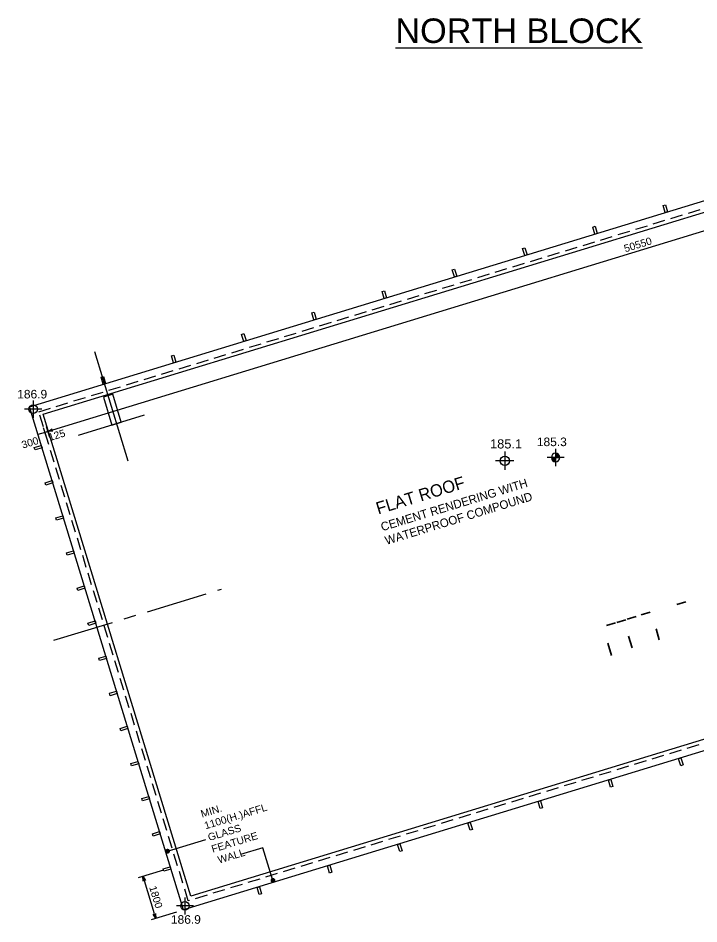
# Model space of a CAD drawing. Header units: millimetres. Extents: x 19735 to 121424, y -888 to 73156.
# Drawn here: x 19735 to 47541, y 36142 to 73156 of the extents above; entities that cross this region are included whole.
import ezdxf

# ---------------------------------------------------------------- set-up
doc = ezdxf.new("R2010")
doc.units = ezdxf.units.MM
doc.header["$LTSCALE"] = 1000
doc.linetypes.add('CENTERX2', pattern=[4, 2.5, -0.5, 0.5, -0.5])
doc.linetypes.add('DASHED', pattern=[0.75, 0.5, -0.25])
doc.layers.get('0').update_dxf_attribs({"color": 8})
doc.layers.get('Defpoints').update_dxf_attribs({"color": 8})
doc.layers.add('COL-10(revJ)', color=8, linetype='Continuous', lineweight=35)
for name, color, linetype in [('DLN030_2', 8, 'Continuous'), ('DLN032__', 8, 'Continuous'), ('DLN040__', 8, 'Continuous'), ('DLN041__', 8, 'Continuous'), ('DLN053__', 8, 'Continuous'), ('DLN210__', 8, 'Continuous'), ('DLN280__', 8, 'Continuous'), ('DLN314__', 8, 'Continuous'), ('LEVEL', 8, 'Continuous'), ('MARK', 8, 'Continuous')]:
    doc.layers.add(name, color=color, linetype=linetype)
doc.styles.add('ROMANS', font='swissl.ttf')
doc.styles.add('SWIS721LT450', font='swissl.ttf')
doc.styles.add('SWIS721LT750', font='swissl.ttf')
doc.dimstyles.new('INTDIM', dxfattribs={"dimscale": 200, "dimtxt": 2.25, "dimasz": 1.5, "dimexe": 1, "dimexo": 0, "dimgap": 1, "dimtad": 1, "dimdec": 0, "dimrnd": 1, "dimzin": 1, "dimdsep": 46, "dimtxsty": 'SWIS721LT450', "dimcen": 1, "dimclrd": 1, "dimclre": 1, "dimclrt": 2, "dimaunit": 1, "dimadec": 3, "dimazin": 0, "dimtfac": 1, "dimtdec": 0, "dimtix": 1, "dimtmove": 2, "dimatfit": 0, "dimldrblk": 'DOT', "dimfxl": 1, "dimtolj": 1, "dimtzin": 0, "dimarcsym": 0})

# ---------------------------------------------------------------- blocks, each defined once
blk = doc.blocks.new('ELEX')
at = {"layer": 'DLN032__'}
for p, q in [((0, 0.5), (0, -0.5)), ((0.5, 0), (-0.5, 0))]:
    blk.add_line(p, q, dxfattribs=at)
blk.add_circle((0, 0), 0.25, dxfattribs=at)
at = {"layer": 'DLN032__', "style": 'ROMANS'}
blk.add_attdef('ELEX', (0.257, 0.354), '', height=0.5, dxfattribs=at)
blk = doc.blocks.new('A$C255A0DDE')
at = {"layer": 'DLN040__', "insert": (-1743, 433), "char_height": 350, "width": 6649.74, "attachment_point": 7, "style": 'SWIS721LT750'}
blk.add_mtext('{\\fUnivers|b0|i0|c0|p34;CEMENT RENDERING WITH WATERPROOF COMPOUND}', dxfattribs=at)
blk = doc.blocks.new('DIMARR')
for p, q in [((-1, 0.25), (0, 0)), ((-1, 0), (0, 0)), ((0, 0), (-1, -0.25))]:
    blk.add_line(p, q)
blk = doc.blocks.new('*D143')
at = {"layer": 'Defpoints', "color": 0, "transparency": 16777216}
for p in [(25864, 38402), (24835, 38087), (26390, 36681)]:
    blk.add_point(p, dxfattribs=at)
at = {"layer": 'DLN030_2', "lineweight": -2, "transparency": 16777216}
for p, q in [((25673, 38344), (24644, 38029)), ((25303, 36557), (24893, 37896)), ((26199, 36622), (25170, 36308))]:
    blk.add_line(p, q, dxfattribs=at)
at = {"layer": 'DLN030_2', "lineweight": -2, "transparency": 16777216, "xscale": 200, "yscale": 200, "zscale": 200}
for p, rotation in [((24835, 38087), 107.0000000000079), ((25361, 36366), 287.000000000008)]:
    blk.add_blockref('DIMARR', p, dxfattribs=dict(at, rotation=rotation))
at = {"layer": 'DLN030_2', "transparency": 16777216, "insert": (25363, 37240), "char_height": 300, "attachment_point": 5, "rotation": 287, "style": 'SWIS721LT450'}
blk.add_mtext('\\A1;1800', dxfattribs=at)
blk = doc.blocks.new('*D131')
at = {"layer": 'Defpoints', "color": 0, "transparency": 16777216}
for p in [(69425, 70611), (20952, 56264), (21084, 55832)]:
    blk.add_point(p, dxfattribs=at)
at = {"layer": 'DLN030_2', "lineweight": -2, "transparency": 16777216}
for p, q in [((69367, 70803), (69235, 71235)), ((69102, 70985), (21143, 56322)), ((21026, 56023), (20894, 56455))]:
    blk.add_line(p, q, dxfattribs=at)
at = {"layer": 'DLN030_2', "lineweight": -2, "transparency": 16777216, "xscale": 200, "yscale": 200, "zscale": 200}
for p, rotation in [((69293, 71043), 16.9999999991377), ((20952, 56264), 196.9999999991377)]:
    blk.add_blockref('DIMARR', p, dxfattribs=dict(at, rotation=rotation))
at = {"layer": 'DLN030_2', "transparency": 16777216, "insert": (45049, 63897), "char_height": 300, "attachment_point": 5, "rotation": 17, "style": 'SWIS721LT450'}
blk.add_mtext('\\A1;50550', dxfattribs=at)
blk = doc.blocks.new('*D132')
at = {"layer": 'Defpoints', "color": 0, "transparency": 16777216}
for p in [(20546, 56140), (20678, 55708), (20965, 55796)]:
    blk.add_point(p, dxfattribs=at)
at = {"layer": 'DLN030_2', "lineweight": -2, "transparency": 16777216}
for p, q in [((20619, 55899), (20487, 56331)), ((20906, 55987), (20774, 56419)), ((20833, 56227), (20546, 56140))]:
    blk.add_line(p, q, dxfattribs=at)
at = {"layer": 'DLN030_2', "transparency": 16777216, "insert": (20220, 55806), "char_height": 300, "attachment_point": 5, "rotation": 17, "style": 'SWIS721LT450'}
blk.add_mtext('\\A1;300', dxfattribs=at)
blk = doc.blocks.new('*D108')
at = {"layer": 'Defpoints', "color": 0, "transparency": 16777216}
for p in [(20833, 56227), (20965, 55796), (21084, 55832)]:
    blk.add_point(p, dxfattribs=at)
at = {"layer": 'DLN030_2', "lineweight": -2, "transparency": 16777216}
for p, q in [((20906, 55987), (20774, 56419)), ((20952, 56264), (20833, 56227)), ((21026, 56023), (20894, 56455))]:
    blk.add_line(p, q, dxfattribs=at)
at = {"layer": 'DLN030_2', "transparency": 16777216, "insert": (21315, 56112), "char_height": 300, "attachment_point": 5, "rotation": 17, "style": 'SWIS721LT450'}
blk.add_mtext('\\A1;125', dxfattribs=at)
blk = doc.blocks.new('*X18')
at = {"color": 0}
for p, q in [((45956, 42700), (46156, 42700)), ((45956, 42694), (46156, 42694)), ((45957, 42688), (46156, 42688)), ((45957, 42681), (46156, 42681)), ((45958, 42675), (46156, 42675)), ((45959, 42669), (46156, 42669)), ((45960, 42662), (46156, 42662)), ((45962, 42656), (46156, 42656)), ((45964, 42650), (46156, 42650)), ((45965, 42644), (46156, 42644)), ((45968, 42638), (46156, 42638)), ((45970, 42631), (46156, 42631)), ((45973, 42625), (46156, 42625)), ((45975, 42619), (46156, 42619)), ((45978, 42612), (46156, 42612)), ((45982, 42606), (46156, 42606)), ((45986, 42600), (46156, 42600)), ((45990, 42594), (46156, 42594)), ((45994, 42588), (46156, 42588)), ((45999, 42581), (46156, 42581)), ((46004, 42575), (46156, 42575)), ((46009, 42569), (46156, 42569)), ((46015, 42562), (46156, 42562)), ((46022, 42556), (46156, 42556)), ((46029, 42550), (46156, 42550)), ((46037, 42544), (46156, 42544)), ((46047, 42538), (46156, 42538)), ((46057, 42531), (46156, 42531)), ((46069, 42525), (46156, 42525)), ((46083, 42519), (46156, 42519)), ((46102, 42512), (46156, 42512)), ((46133, 42506), (46156, 42506))]:
    blk.add_line(p, q, dxfattribs=at)
blk = doc.blocks.new('*X17')
at = {"color": 0}
for p, q in [((46156, 42900), (46200, 42900)), ((46156, 42894), (46222, 42894)), ((46156, 42888), (46238, 42888)), ((46156, 42881), (46250, 42881)), ((46156, 42875), (46261, 42875)), ((46156, 42869), (46271, 42869)), ((46156, 42862), (46279, 42862)), ((46156, 42856), (46287, 42856)), ((46156, 42850), (46294, 42850)), ((46156, 42844), (46300, 42844)), ((46156, 42838), (46306, 42838)), ((46156, 42831), (46311, 42831)), ((46156, 42825), (46316, 42825)), ((46156, 42819), (46320, 42819)), ((46156, 42812), (46324, 42812)), ((46156, 42806), (46328, 42806)), ((46156, 42800), (46332, 42800)), ((46156, 42794), (46335, 42794)), ((46156, 42788), (46338, 42788)), ((46156, 42781), (46341, 42781)), ((46156, 42775), (46343, 42775)), ((46156, 42769), (46345, 42769)), ((46156, 42762), (46347, 42762)), ((46156, 42756), (46349, 42756)), ((46156, 42750), (46351, 42750)), ((46156, 42744), (46352, 42744)), ((46156, 42738), (46353, 42738)), ((46156, 42731), (46354, 42731)), ((46156, 42725), (46355, 42725)), ((46156, 42719), (46355, 42719)), ((46156, 42712), (46356, 42712)), ((46156, 42706), (46356, 42706))]:
    blk.add_line(p, q, dxfattribs=at)
blk = doc.blocks.new('ELFIN')
at = {"layer": 'DLN032__'}
for p, q in [((0, 0), (-0.5, 0)), ((0, 0.5), (0, 0)), ((0, 0), (0, -0.5)), ((0.5, 0), (0, 0))]:
    blk.add_line(p, q, dxfattribs=at)
for start, end in [(90, 180), (180, 270), (0, 90), (270, 0)]:
    blk.add_arc((0, 0), 0.25, start, end, dxfattribs=at)
at = {"layer": 'DLN032__', "xscale": 0.001250000001164153, "yscale": 0.001250000001164153, "zscale": 0.001250000001164153}
for name in ['*X17', '*X18']:
    blk.add_blockref(name, (-57.695, -53.381), dxfattribs=at)
at = {"layer": 'DLN032__', "style": 'ROMANS'}
blk.add_attdef('ELFIN', (0.254, 0.347), '', height=0.5, dxfattribs=at)
blk = doc.blocks.new('314')
at = {"layer": 'DLN314__'}
blk.add_lwpolyline([(650, -600), (550, -600), (550, -300), (650, -300)], close=True, dxfattribs=at)

msp = doc.modelspace()

# ---------------------------------------------------------------- linework, layer by layer
at = {"layer": 'COL-10(revJ)', "linetype": 'ByBlock'}
for p, q in [((46645, 49196.9), (47010.8, 49308.7)), ((45181.8, 48766.5), (45547.6, 48878.3)), ((44185.2, 48453.8), (44550.9, 48565.6)), ((44611.7, 48593), (44977.4, 48704.8)), ((43763, 48333.8), (44128.7, 48445.6)), ((45924.9, 47755.9), (45791.3, 48193)), ((44814.9, 47422.8), (44669.9, 47897.2)), ((43976, 47108.1), (43819.8, 47619.1))]:
    msp.add_line(p, q, dxfattribs=at)
at = {"layer": 'DLN053__', "linetype": 'CENTERX2'}
msp.add_line((21193.9, 47729.9), (28036.3, 49821.8), dxfattribs=at)
at = {"layer": 'DLN210__', "linetype": 'DASHED'}
for p, q in [((20574.7, 57071.3), (69154.9, 71923.8)), ((26685.2, 37084.5), (20574.7, 57071.3)), ((59725.6, 47186), (26685.2, 37084.5))]:
    msp.add_line(p, q, dxfattribs=at)
at = {"layer": 'DLN210__'}
for p, q in [((20762, 56971.7), (69055.4, 71736.5)), ((26784.8, 37271.8), (20762, 56971.7)), ((59681.7, 47329.4), (26784.8, 37271.8))]:
    msp.add_line(p, q, dxfattribs=at)
msp.add_lwpolyline([(20200.1, 57270.5), (69354.1, 72298.4), (75640.1, 51737.8), (26486.1, 36709.9)], close=True, dxfattribs=at)
at = {"layer": 'DLN280__'}
msp.add_lwpolyline([(23215.2, 57669.4), (23566, 56521.9), (23948.5, 56638.8), (23597.7, 57786.4)], close=True, dxfattribs=at)
at = {"layer": 'MARK', "linetype": 'ByBlock'}
for p, q in [((22856.5, 59526.5), (24219.4, 55068.8)), ((24883.9, 56924.8), (22182.6, 56098.9))]:
    msp.add_line(p, q, dxfattribs=at)

# ---------------------------------------------------------------- block references
at = {"layer": 'DLN032__'}
ref = msp.add_blockref('ELEX', (20347.5, 57176.4), dxfattribs=dict(at, xscale=700, yscale=700, zscale=700))
ref.add_attrib('ELEX', '186.9', (19697.5, 57614), dxfattribs={"layer": 'LEVEL', "height": 350, "style": 'ROMANS'})
ref = msp.add_blockref('ELEX', (39613.2, 55065.6), dxfattribs=dict(at, xscale=750, yscale=750, zscale=750))
ref.add_attrib('ELEX', '185.1', (39010.1, 55569.1), dxfattribs={"layer": 'LEVEL', "height": 375, "style": 'ROMANS'})
ref = msp.add_blockref('ELFIN', (41689.6, 55200.2), dxfattribs=dict(at, xscale=700, yscale=700, zscale=700))
ref.add_attrib('ELFIN', '185.3', (40922.3, 55665), dxfattribs={"layer": 'LEVEL', "height": 350, "style": 'ROMANS'})
ref = msp.add_blockref('ELEX', (26549.6, 36877), dxfattribs=dict(at, xscale=700, yscale=700, zscale=700))
ref.add_attrib('ELEX', '186.9', (25975.1, 36147.2), dxfattribs={"layer": 'LEVEL', "height": 350, "style": 'ROMANS'})
at = {"layer": 'DLN041__', "rotation": 17.00000000000001}
msp.add_blockref('A$C255A0DDE', (36575.5, 51718.5), dxfattribs=at)
at = {"layer": 'DLN314__'}
for p, rotation in [((46873, 65111.5), 196.9999999999545), ((44004.1, 64234.4), 196.9999999999545), ((41135.2, 63357.3), 196.9999999999545), ((38266.3, 62480.2), 196.9999999999545), ((35397.4, 61603), 196.9999999999545), ((32528.5, 60725.9), 196.9999999999545), ((29659.6, 59848.8), 196.9999999999545), ((26790.6, 58971.7), 196.9999999999545), ((23921.7, 58094.6), 196.9999999999545), ((20808.6, 56306.2), 286.9999999998709), ((21247.1, 54871.8), 286.9999999998709), ((21685.7, 53437.3), 286.9999999998709), ((22124.2, 52002.9), 286.9999999998709), ((22562.8, 50568.4), 286.9999999998709), ((23001.4, 49134), 286.9999999998709), ((23439.9, 47699.5), 286.9999999998709), ((23878.5, 46265), 286.9999999998709), ((24317, 44830.6), 286.9999999998709), ((24755.6, 43396.1), 286.9999999998709), ((46098.2, 43019.7), 16.99999999998646), ((43229.3, 42142.5), 16.99999999998646), ((25194.1, 41961.7), 286.9999999998709), ((40360.4, 41265.4), 16.99999999998646), ((37491.5, 40388.3), 16.99999999998646), ((25632.7, 40527.2), 286.9999999998709), ((34622.6, 39511.2), 16.99999999998646), ((31753.7, 38634.1), 16.99999999998646), ((26071.3, 39092.8), 286.9999999998709), ((28884.7, 37757), 16.99999999998646)]:
    msp.add_blockref('314', p, dxfattribs=dict(at, rotation=rotation))

# ---------------------------------------------------------------- texts
at = {"layer": 'DLN040__', "insert": (35145.1, 72126.5), "char_height": 1000, "width": 16410, "attachment_point": 7, "line_spacing_factor": 0.84, "style": 'SWIS721LT750'}
msp.add_mtext('{\\LNORTH BLOCK}', dxfattribs=at)
at = {"layer": 'DLN040__', "insert": (27157.9, 40769.8), "char_height": 300, "width": 4488.367, "attachment_point": 1, "rotation": 17, "style": 'SWIS721LT750'}
msp.add_mtext('MIN.\\P1100(H.)AFFL\\PGLASS \\PFEATURE\\P WALL', dxfattribs=at)
at = {"layer": 'DLN041__', "insert": (34445.4, 52861.7), "char_height": 500, "width": 4428.675, "attachment_point": 7, "rotation": 17, "style": 'SWIS721LT750'}
msp.add_mtext('{\\fUnivers|b0|i0|c0|p34;FLAT ROOF}', dxfattribs=at)

# ---------------------------------------------------------------- dimensions: what is measured, and where the dimension line sits
at = {"layer": 'DLN030_2'}
dim = msp.add_linear_dim(base=(20952.2, 56263.9), p1=(69425.4, 70611.5), p2=(21084.2, 55832.1), angle=17, dimstyle='INTDIM', override={"dimscale": 1, "dimtxt": 300, "dimasz": 200, "dimexe": 200, "dimexo": 200, "dimgap": 100, "dimrnd": 0, "dimzin": 0, "dimblk": 'DIMARR', "dimcen": 200, "dimclrd": 256, "dimclre": 256, "dimclrt": 256}, dxfattribs=at)
dim.commit()
dim.dimension.update_dxf_attribs({"geometry": '*D131', "text_midpoint": (45048.5, 63896.6)})
for base, p1, p2, angle, picture, middle, dimtype in [((20545.8, 56139.6), (20964.7, 55795.5), (20677.8, 55707.8), 17, '*D132', (20220.3, 55806), 160), ((20832.7, 56227.3), (21084.2, 55832.1), (20964.7, 55795.5), 17, '*D108', (21314.8, 56112.1), 160), ((24834.9, 38087.3), (26390.4, 36680.7), (25864.2, 38402), 107, '*D143', (25363, 37239.5), 161)]:
    dim = msp.add_linear_dim(base=base, p1=p1, p2=p2, angle=angle, dimstyle='INTDIM', override={"dimscale": 1, "dimtxt": 300, "dimasz": 200, "dimexe": 200, "dimexo": 200, "dimgap": 100, "dimrnd": 0, "dimzin": 0, "dimblk": 'DIMARR', "dimcen": 200, "dimclrd": 256, "dimclre": 256, "dimclrt": 256}, dxfattribs=at)
    dim.commit()
    dim.dimension.update_dxf_attribs({"geometry": picture, "text_midpoint": middle, "dimtype": dimtype})

# ---------------------------------------------------------------- leaders
at = {"layer": 'DLN040__'}
for points in [[(25838.1, 39111.4), (27400.4, 39589)], [(30144, 37917.2), (29735, 39255), (28811.8, 38972.7)]]:
    msp.add_leader(points, dimstyle='INTDIM', override={"dimscale": 1, "dimtxt": 300, "dimasz": 200, "dimexe": 200, "dimexo": 200, "dimgap": 100, "dimtad": 0, "dimrnd": 0, "dimzin": 0, "dimcen": 200, "dimclrd": 256, "dimclrt": 256}, dxfattribs=at)

doc.saveas('drawing.dxf')
